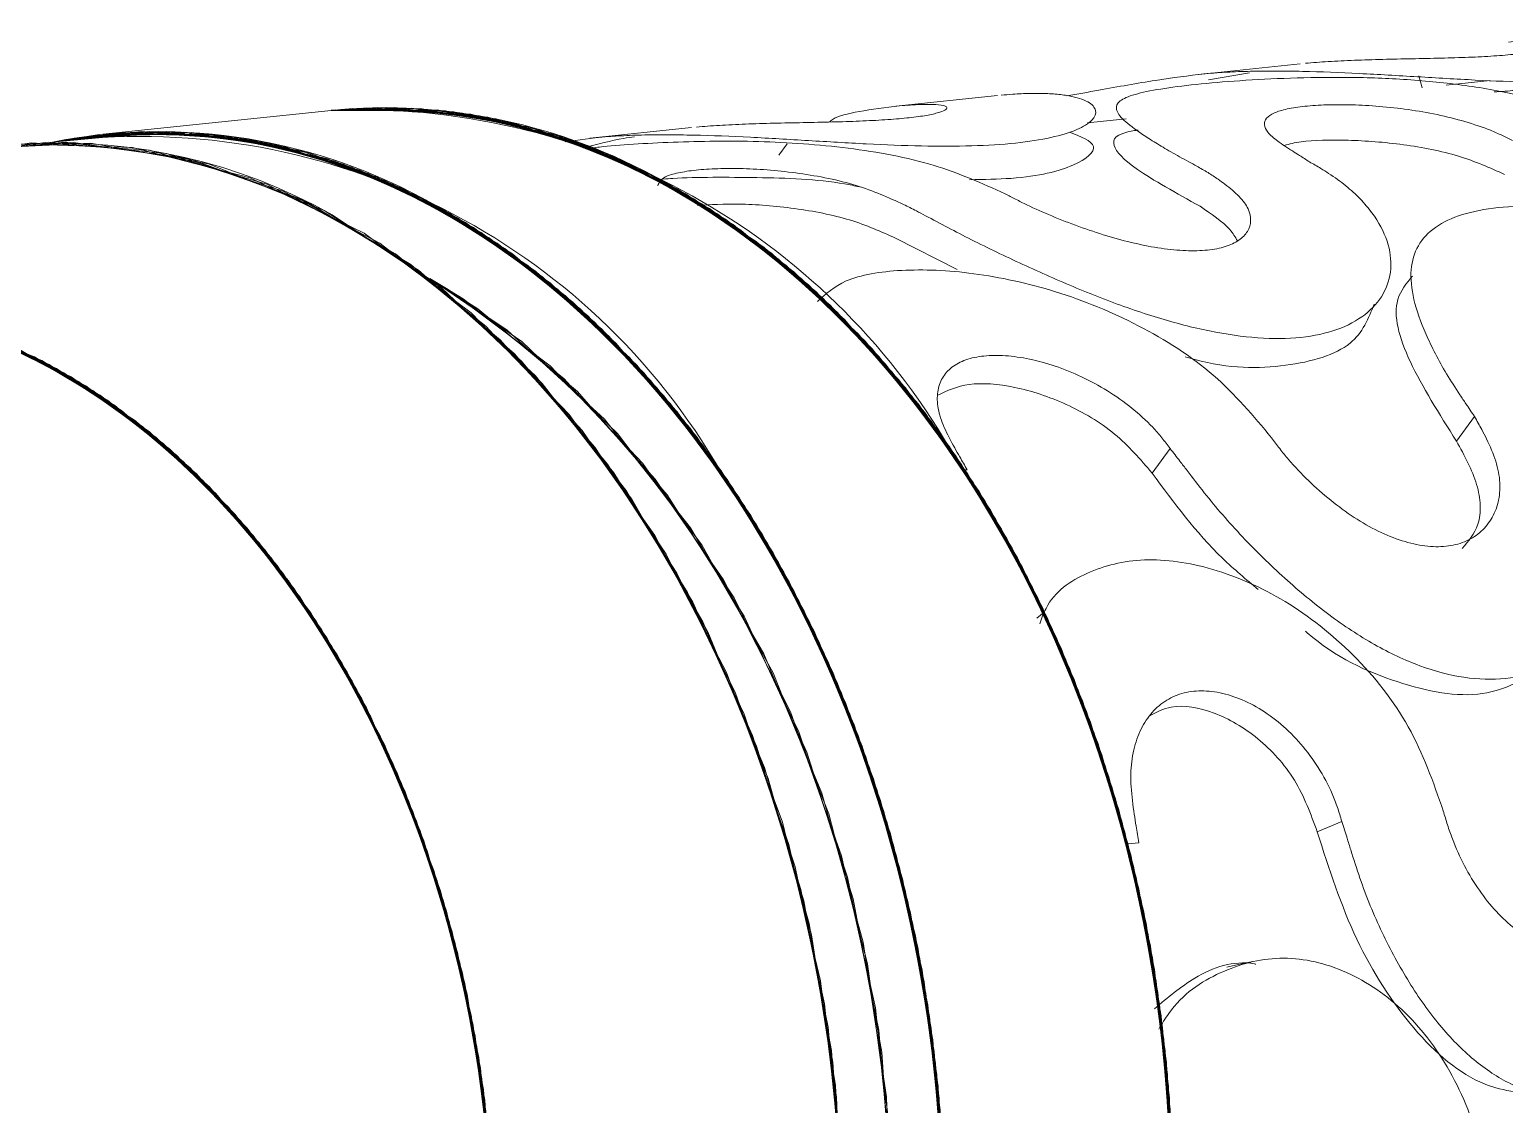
# Model space of a CAD drawing. Header units: millimetres. Extents: x -696 to 165, y -344 to 645.
# Drawn here: x -238.54 to -218.34, y 593.87 to 608.6 of the extents above; entities that cross this region are included whole.
import ezdxf

# ---------------------------------------------------------------- set-up
doc = ezdxf.new("R2010")
doc.units = ezdxf.units.MM

msp = doc.modelspace()

# ---------------------------------------------------------------- linework, layer by layer
at = {"color": 7, "linetype": 'Continuous', "lineweight": 15}
for p, q in [((-221.133, 608.128), (-222.523, 607.982)), ((-219.507, 607.963), (-219.463, 607.8)), ((-218.53, 607.898), (-219.136, 607.834)), ((-225.279, 607.693), (-226.67, 607.547)), ((-234.403, 607.49), (-237.531, 607.162)), ((-229.469, 607.253), (-230.862, 607.107)), ((-223.516, 607.375), (-224.044, 607.32))]:
    msp.add_line(p, q, dxfattribs=at)
at = {"color": 144, "linetype": 'Continuous', "lineweight": 0}
for p, q in [((-221.826, 608.006), (-222.391, 607.91)), ((-231.199, 607.06), (-230.79, 607.115)), ((-228.161, 607.033), (-228.275, 606.876)), ((-226.674, 605.738), (-225.832, 605.309)), ((-218.993, 602.957), (-218.745, 603.294)), ((-223.162, 602.52), (-222.915, 602.857)), ((-225.721, 602.563), (-225.694, 602.565)), ((-224.64, 600.614), (-224.74, 600.533)), ((-220.899, 597.601), (-220.563, 597.745)), ((-223.492, 597.438), (-223.343, 597.454))]:
    msp.add_line(p, q, dxfattribs=at)
at = {"color": 7, "linetype": 'Continuous', "lineweight": 15, "flags": 128}
for points in [[(-234.403, 607.49), (-233.648, 607.529), (-232.028, 607.347), (-230.431, 606.808), (-228.9, 605.926), (-227.473, 604.723), (-226.188, 603.232), (-225.078, 601.491), (-224.172, 599.544), (-223.493, 597.443), (-223.059, 595.241), (-222.88, 592.995), (-222.962, 590.765), (-223.303, 588.607), (-223.894, 586.577), (-224.718, 584.729), (-225.756, 583.109), (-226.98, 581.76), (-228.359, 580.717), (-229.856, 580.007), (-231.433, 579.648), (-231.483, 579.643)], [(-234.403, 607.49), (-233.763, 607.528), (-232.143, 607.372), (-230.544, 606.858), (-229.006, 606), (-227.571, 604.819), (-226.275, 603.348), (-225.151, 601.623), (-224.23, 599.689), (-223.534, 597.597)], [(-234.403, 607.49), (-233.532, 607.528), (-231.912, 607.32), (-230.319, 606.756), (-228.794, 605.85), (-227.376, 604.626), (-226.103, 603.116), (-225.007, 601.358), (-224.116, 599.398), (-223.454, 597.288), (-223.037, 595.081), (-222.877, 592.835), (-222.978, 590.608), (-223.337, 588.457), (-223.945, 586.439), (-224.786, 584.605), (-225.838, 583.003), (-227.074, 581.675), (-228.462, 580.655), (-229.966, 579.97), (-231.547, 579.636), (-231.547, 579.636)], [(-234.403, 607.49), (-233.994, 607.521), (-232.374, 607.416), (-230.769, 606.953), (-229.221, 606.143), (-227.768, 605.007), (-226.45, 603.574), (-225.3, 601.883), (-224.348, 599.976), (-223.618, 597.903), (-223.13, 595.718), (-222.897, 593.477), (-222.923, 591.239), (-223.209, 589.06), (-223.747, 586.999), (-224.523, 585.107), (-225.517, 583.435), (-226.704, 582.025), (-228.052, 580.914), (-229.527, 580.13), (-231.09, 579.695), (-231.483, 579.643)], [(-234.403, 607.49), (-234.224, 607.506), (-232.606, 607.453), (-230.996, 607.041), (-229.437, 606.279), (-227.968, 605.188), (-226.629, 603.796), (-225.453, 602.139), (-224.471, 600.26), (-223.708, 598.208), (-223.185, 596.035), (-222.914, 593.799), (-222.903, 591.556), (-223.152, 589.366), (-223.655, 587.284), (-224.398, 585.365), (-225.363, 583.659), (-226.524, 582.209), (-227.851, 581.053), (-229.31, 580.221), (-230.863, 579.735), (-231.483, 579.643)], [(-238.222, 607.055), (-237.121, 607.193), (-235.501, 607.088), (-233.896, 606.625), (-232.348, 605.815), (-230.895, 604.679), (-229.577, 603.246), (-228.427, 601.555), (-227.475, 599.648), (-226.746, 597.575), (-226.258, 595.39), (-226.024, 593.149), (-226.05, 590.911), (-226.336, 588.732), (-226.874, 586.671), (-227.65, 584.779), (-228.644, 583.107), (-229.831, 581.697), (-231.179, 580.586), (-232.654, 579.802), (-234.217, 579.367), (-235.308, 579.276)], [(-238.222, 607.055), (-237.695, 607.143), (-236.08, 607.167), (-234.465, 606.831), (-232.892, 606.143), (-231.401, 605.12), (-230.03, 603.79), (-228.817, 602.186), (-227.791, 600.351), (-226.979, 598.331), (-226.403, 596.18), (-226.077, 593.952), (-226.011, 591.706), (-226.204, 589.5), (-226.654, 587.39), (-227.347, 585.432), (-228.266, 583.676), (-229.387, 582.168), (-230.681, 580.946), (-232.115, 580.043), (-233.651, 579.482), (-235.25, 579.276), (-235.308, 579.276)], [(-238.222, 607.055), (-237.581, 607.157), (-235.964, 607.155), (-234.351, 606.793), (-232.782, 606.08), (-231.298, 605.035), (-229.938, 603.684), (-228.737, 602.062), (-227.725, 600.212), (-226.93, 598.181), (-226.371, 596.023), (-226.064, 593.792), (-226.016, 591.547), (-226.228, 589.345), (-226.695, 587.245), (-227.405, 585.299)], [(-233.054, 605.185), (-232.598, 604.906), (-231.217, 603.816), (-229.968, 602.438), (-228.885, 600.809), (-227.999, 598.973), (-227.333, 596.981), (-226.905, 594.887), (-226.727, 592.747), (-226.804, 590.622), (-227.134, 588.567), (-227.707, 586.64), (-228.509, 584.893), (-229.517, 583.374), (-230.641, 582.178)], [(-233.054, 605.185), (-231.992, 604.476), (-230.663, 603.259), (-229.482, 601.768), (-228.48, 600.044), (-227.685, 598.135), (-227.119, 596.092), (-226.798, 593.972), (-226.729, 591.831), (-226.915, 589.729), (-227.35, 587.722), (-228.024, 585.866)], [(-232.748, 596.235), (-233.392, 598.15), (-234.253, 599.909), (-235.306, 601.462), (-236.522, 602.763), (-237.864, 603.776), (-239.294, 604.47)], [(-234.91, 600.934), (-236.071, 602.33), (-237.372, 603.449), (-238.776, 604.26)], [(-226.018, 602.998), (-224.936, 601.224), (-224.061, 599.252), (-223.416, 597.133), (-223.017, 594.921), (-222.876, 592.674), (-222.995, 590.451), (-223.373, 588.308), (-223.998, 586.301), (-224.854, 584.482), (-225.92, 582.899), (-227.168, 581.592), (-228.566, 580.595), (-230.077, 579.934), (-231.483, 579.643)], [(-239.405, 580.647), (-237.97, 581.036), (-236.62, 581.761), (-235.394, 582.801), (-234.327, 584.127), (-233.45, 585.7), (-232.789, 587.476), (-232.362, 589.403), (-232.182, 591.425), (-232.253, 593.485), (-232.574, 595.523), (-233.136, 597.481), (-233.922, 599.302), (-234.91, 600.934)], [(-223.534, 597.597), (-223.081, 595.4), (-222.884, 593.156), (-222.948, 590.922), (-223.27, 588.757), (-223.843, 586.717), (-224.652, 584.854), (-225.676, 583.216), (-226.887, 581.847), (-228.256, 580.781), (-229.746, 580.046), (-231.318, 579.662), (-231.483, 579.643)], [(-238.886, 580.746), (-237.476, 581.257), (-236.166, 582.097), (-234.993, 583.244), (-233.991, 584.663), (-233.188, 586.314), (-232.609, 588.15), (-232.269, 590.117), (-232.178, 592.16), (-232.34, 594.219), (-232.748, 596.235)], [(-221.783, 595.828), (-221.961, 595.789), (-222.14, 595.749)]]:
    msp.add_lwpolyline(points, dxfattribs=at)
at = {"color": 144, "linetype": 'Continuous', "lineweight": 0, "flags": 128}
for points in [[(-234.403, 607.49), (-233.879, 607.526), (-232.259, 607.395), (-230.656, 606.906), (-229.113, 606.072), (-227.669, 604.914), (-226.362, 603.462), (-225.225, 601.753), (-224.288, 599.833), (-223.575, 597.75), (-223.105, 595.559), (-222.89, 593.317), (-222.935, 591.08), (-223.239, 588.909), (-223.794, 586.857), (-224.587, 584.98), (-225.596, 583.325), (-226.795, 581.935), (-228.153, 580.847), (-229.636, 580.087), (-231.204, 579.677), (-231.483, 579.643)], [(-234.403, 607.49), (-233.301, 607.52), (-231.682, 607.261), (-230.096, 606.647), (-228.584, 605.694), (-227.185, 604.427), (-225.935, 602.879), (-224.866, 601.089), (-224.007, 599.105), (-223.379, 596.977), (-222.999, 594.761), (-222.876, 592.514), (-223.014, 590.294), (-223.409, 588.159), (-224.051, 586.164), (-224.924, 584.361), (-226.004, 582.796), (-227.264, 581.51), (-228.671, 580.536), (-230.188, 579.9), (-231.483, 579.643)], [(-234.403, 607.49), (-234.109, 607.515), (-232.49, 607.436), (-230.883, 606.998), (-229.328, 606.211), (-227.868, 605.098), (-226.539, 603.686), (-225.376, 602.011), (-224.409, 600.118), (-223.663, 598.056), (-223.157, 595.877), (-222.905, 593.638), (-222.912, 591.397)], [(-234.403, 607.49), (-233.185, 607.514), (-231.567, 607.229), (-229.985, 606.59), (-228.48, 605.614), (-227.09, 604.325), (-225.852, 602.758), (-224.798, 600.953), (-223.954, 598.957), (-223.343, 596.821), (-222.981, 594.601), (-222.877, 592.354), (-223.034, 590.138), (-223.447, 588.011), (-224.106, 586.029), (-224.994, 584.241), (-226.088, 582.695), (-227.36, 581.43)], [(-234.403, 607.49), (-232.953, 607.495), (-231.338, 607.159), (-229.765, 606.471), (-228.274, 605.448), (-226.903, 604.118), (-225.69, 602.514), (-224.664, 600.679), (-223.852, 598.659), (-223.276, 596.508), (-222.95, 594.28), (-222.884, 592.034), (-223.077, 589.828), (-223.526, 587.718), (-224.22, 585.76), (-225.139, 584.004), (-226.26, 582.496), (-227.554, 581.274), (-228.988, 580.371), (-230.524, 579.81), (-231.483, 579.643)], [(-234.403, 607.49), (-232.837, 607.483), (-231.224, 607.121), (-229.655, 606.408), (-228.171, 605.363), (-226.811, 604.012), (-225.61, 602.39), (-224.598, 600.54), (-223.803, 598.509), (-223.244, 596.351), (-222.937, 594.12), (-222.889, 591.875), (-223.101, 589.673), (-223.568, 587.573), (-224.278, 585.627)], [(-234.339, 607.496), (-232.722, 607.469), (-231.11, 607.082), (-229.546, 606.344), (-228.069, 605.276), (-226.72, 603.904), (-225.531, 602.265), (-224.534, 600.4), (-223.755, 598.359), (-223.214, 596.193), (-222.925, 593.959), (-222.895, 591.715), (-223.126, 589.519), (-223.611, 587.428), (-224.337, 585.496), (-225.287, 583.772), (-226.435, 582.303), (-227.751, 581.125), (-229.202, 580.269), (-230.75, 579.758), (-231.483, 579.643)], [(-228.05, 597.123), (-228.746, 599.215), (-229.668, 601.149), (-230.792, 602.874), (-232.088, 604.346), (-233.523, 605.526), (-235.061, 606.384), (-236.66, 606.898), (-238.28, 607.055), (-239.879, 606.849), (-241.415, 606.288), (-242.527, 605.624)], [(-236.064, 579.162), (-234.483, 579.496), (-232.979, 580.182), (-231.591, 581.202), (-230.355, 582.53), (-229.303, 584.131), (-228.462, 585.965), (-227.854, 587.983), (-227.495, 590.134), (-227.394, 592.361), (-227.554, 594.607), (-227.971, 596.814), (-228.633, 598.925), (-229.524, 600.884), (-230.62, 602.642), (-231.893, 604.152), (-233.311, 605.376), (-234.836, 606.282), (-236.429, 606.846), (-238.049, 607.054), (-239.654, 606.901), (-241.201, 606.389), (-242.527, 605.624)], [(-230.535, 602.524), (-231.797, 604.054), (-233.206, 605.299), (-234.724, 606.229), (-236.314, 606.818), (-237.933, 607.051), (-239.54, 606.924), (-241.093, 606.438), (-242.527, 605.624)], [(-231.877, 580.956), (-230.605, 582.221), (-229.511, 583.767), (-228.623, 585.555), (-227.964, 587.538), (-227.551, 589.665), (-227.394, 591.88), (-227.498, 594.127), (-227.86, 596.347), (-228.471, 598.483), (-229.314, 600.48), (-230.369, 602.285), (-231.607, 603.852), (-232.997, 605.14), (-234.502, 606.116), (-236.084, 606.755), (-237.702, 607.04), (-239.313, 606.964), (-240.876, 606.529), (-242.351, 605.745), (-242.527, 605.624)], [(-238.836, 579.43), (-237.218, 579.145), (-235.607, 579.221), (-234.044, 579.657), (-232.569, 580.44), (-231.221, 581.551), (-230.034, 582.961), (-229.04, 584.633), (-228.264, 586.525), (-227.726, 588.587), (-227.44, 590.765), (-227.413, 593.003), (-227.647, 595.244), (-228.135, 597.429), (-228.865, 599.502), (-229.817, 601.409), (-230.967, 603.101), (-232.285, 604.533), (-233.738, 605.669), (-235.286, 606.479), (-236.891, 606.943), (-238.511, 607.047), (-240.103, 606.791)], [(-238.606, 579.367), (-236.987, 579.134), (-235.38, 579.262), (-233.827, 579.748), (-232.368, 580.579), (-231.04, 581.735), (-229.88, 583.185), (-228.915, 584.891), (-228.172, 586.81), (-227.669, 588.892), (-227.42, 591.082), (-227.431, 593.325), (-227.702, 595.561), (-228.225, 597.734), (-228.988, 599.786), (-229.97, 601.665), (-231.146, 603.322), (-232.485, 604.714), (-233.954, 605.805), (-235.513, 606.567), (-237.123, 606.98), (-238.741, 607.033)], [(-238.222, 607.055), (-236.775, 607.201), (-235.155, 607.019), (-233.558, 606.48), (-232.027, 605.598), (-230.6, 604.395), (-229.316, 602.904), (-228.206, 601.163), (-227.299, 599.216), (-226.62, 597.115), (-226.186, 594.913), (-226.007, 592.667), (-226.09, 590.437), (-226.43, 588.279), (-227.021, 586.249), (-227.845, 584.401), (-228.883, 582.781), (-230.107, 581.432), (-231.486, 580.389), (-232.983, 579.679), (-234.56, 579.32), (-235.308, 579.276)], [(-238.222, 607.055), (-236.89, 607.2), (-235.27, 607.044), (-233.671, 606.53), (-232.133, 605.672), (-230.698, 604.491), (-229.402, 603.02), (-228.278, 601.295), (-227.357, 599.361), (-226.661, 597.269)], [(-238.222, 607.055), (-236.659, 607.2), (-235.039, 606.992), (-233.446, 606.428), (-231.921, 605.522), (-230.504, 604.298), (-229.23, 602.788), (-228.134, 601.03), (-227.243, 599.071), (-226.581, 596.96), (-226.164, 594.753), (-226.005, 592.507), (-226.105, 590.28), (-226.464, 588.129), (-227.072, 586.111), (-227.913, 584.277), (-228.965, 582.675), (-230.201, 581.347), (-231.589, 580.327), (-233.093, 579.642), (-234.674, 579.308), (-234.674, 579.308)], [(-238.222, 607.055), (-237.006, 607.198), (-235.386, 607.067), (-233.783, 606.578), (-232.24, 605.744), (-230.796, 604.586), (-229.489, 603.134), (-228.352, 601.425), (-227.415, 599.505), (-226.702, 597.422), (-226.232, 595.231), (-226.017, 592.989), (-226.062, 590.752), (-226.366, 588.581), (-226.922, 586.529), (-227.714, 584.652), (-228.723, 582.997), (-229.922, 581.607), (-231.281, 580.519), (-232.763, 579.76), (-234.331, 579.349), (-235.308, 579.276)], [(-238.222, 607.055), (-238.037, 607.091), (-236.428, 607.192), (-234.809, 606.933), (-233.223, 606.319), (-231.711, 605.366), (-230.312, 604.099), (-229.062, 602.551), (-227.993, 600.761), (-227.134, 598.777), (-226.506, 596.649), (-226.126, 594.433), (-226.003, 592.186), (-226.141, 589.966), (-226.536, 587.831), (-227.178, 585.836), (-228.051, 584.033), (-229.131, 582.468), (-230.391, 581.182), (-231.798, 580.208), (-233.315, 579.572), (-234.904, 579.29), (-235.308, 579.276)], [(-238.222, 607.055), (-237.236, 607.187), (-235.617, 607.108), (-234.01, 606.67), (-232.456, 605.884), (-230.995, 604.77), (-229.666, 603.358), (-228.503, 601.683), (-227.536, 599.79), (-226.79, 597.728), (-226.284, 595.549), (-226.032, 593.31), (-226.039, 591.069)], [(-238.222, 607.055), (-237.923, 607.11), (-236.312, 607.186), (-234.694, 606.901), (-233.112, 606.262), (-231.607, 605.286), (-230.217, 603.997), (-228.979, 602.43), (-227.925, 600.625), (-227.081, 598.629), (-226.47, 596.493), (-226.108, 594.273), (-226.004, 592.026), (-226.161, 589.81), (-226.574, 587.684), (-227.233, 585.701), (-228.121, 583.913), (-229.215, 582.367), (-230.487, 581.102)], [(-238.222, 607.055), (-237.351, 607.179), (-235.733, 607.125), (-234.123, 606.713), (-232.564, 605.951), (-231.096, 604.86), (-229.756, 603.468), (-228.58, 601.811), (-227.598, 599.932), (-226.835, 597.88), (-226.312, 595.707), (-226.041, 593.471), (-226.03, 591.228), (-226.279, 589.038), (-226.782, 586.956), (-227.525, 585.037), (-228.49, 583.331), (-229.651, 581.881), (-230.978, 580.725), (-232.437, 579.893), (-233.99, 579.407), (-235.308, 579.276)], [(-238.222, 607.055), (-237.466, 607.168), (-235.849, 607.141), (-234.237, 606.754), (-232.673, 606.016), (-231.197, 604.948), (-229.847, 603.576), (-228.658, 601.937), (-227.661, 600.072), (-226.882, 598.031), (-226.341, 595.865), (-226.052, 593.631), (-226.022, 591.387), (-226.253, 589.191), (-226.738, 587.1), (-227.465, 585.168), (-228.414, 583.444), (-229.562, 581.975), (-230.878, 580.797), (-232.329, 579.941), (-233.877, 579.43), (-235.308, 579.276)], [(-229.875, 606.531), (-228.376, 605.532), (-226.996, 604.222), (-225.77, 602.637), (-224.73, 600.817), (-223.902, 598.809), (-223.309, 596.665), (-222.965, 594.441), (-222.88, 592.194), (-223.055, 589.983), (-223.486, 587.864), (-224.162, 585.894), (-225.066, 584.122), (-226.174, 582.594), (-227.456, 581.351), (-228.882, 580.424), (-230.412, 579.838), (-231.483, 579.643)], [(-239.817, 579.783), (-239.747, 579.753), (-238.145, 579.264), (-236.525, 579.133), (-234.929, 579.364), (-233.398, 579.951), (-231.973, 580.877), (-230.69, 582.121), (-229.583, 583.648), (-228.679, 585.42), (-228.003, 587.391), (-227.572, 589.509), (-227.397, 591.72), (-227.482, 593.967), (-227.826, 596.191), (-228.419, 598.335), (-229.247, 600.343), (-230.287, 602.163), (-231.513, 603.748), (-232.893, 605.058), (-234.392, 606.057)], [(-233.002, 606.203), (-231.504, 605.204), (-230.123, 603.894), (-228.897, 602.309), (-227.857, 600.489), (-227.03, 598.481), (-226.436, 596.337), (-226.092, 594.113), (-226.007, 591.866), (-226.182, 589.655), (-226.613, 587.536), (-227.289, 585.566), (-228.193, 583.794), (-229.301, 582.266), (-230.584, 581.023), (-232.009, 580.096), (-233.539, 579.51), (-235.135, 579.279), (-235.308, 579.276)], [(-233.054, 605.185), (-231.794, 604.321), (-230.484, 603.062), (-229.327, 601.535), (-228.353, 599.782), (-227.59, 597.85), (-227.058, 595.793), (-226.772, 593.666), (-226.74, 591.527), (-226.962, 589.435), (-227.432, 587.447), (-228.139, 585.617), (-229.061, 583.994), (-230.175, 582.624), (-230.641, 582.178)], [(-233.054, 605.185), (-232.804, 605.036), (-231.407, 603.99), (-230.137, 602.651), (-229.029, 601.055), (-228.113, 599.246), (-227.414, 597.273), (-226.951, 595.19), (-226.737, 593.053), (-226.777, 590.922), (-227.071, 588.854), (-227.611, 586.906), (-228.381, 585.13), (-229.361, 583.575), (-230.524, 582.284), (-230.641, 582.178)], [(-233.054, 605.185), (-232.394, 604.769), (-231.029, 603.636), (-229.802, 602.22), (-228.746, 600.558), (-227.89, 598.697), (-227.257, 596.687), (-226.864, 594.582), (-226.722, 592.441), (-226.836, 590.322), (-227.201, 588.283), (-227.808, 586.378), (-228.641, 584.661), (-229.676, 583.178), (-230.641, 582.178)], [(-239.72, 580.609), (-238.272, 580.924), (-236.9, 581.578), (-235.644, 582.553), (-234.541, 583.821), (-233.621, 585.345), (-232.912, 587.081), (-232.433, 588.98), (-232.199, 590.987), (-232.217, 593.043), (-232.485, 595.091), (-232.996, 597.071), (-233.736, 598.926), (-234.683, 600.602), (-235.809, 602.052), (-237.083, 603.234), (-238.468, 604.114), (-239.924, 604.666)], [(-232.208, 590.841), (-232.207, 592.896), (-232.458, 594.947), (-232.952, 596.933), (-233.676, 598.799), (-234.609, 600.49), (-235.724, 601.957), (-236.988, 603.159), (-238.366, 604.062), (-239.819, 604.638)], [(-238.265, 604.008), (-239.713, 604.608)], [(-238.577, 580.827), (-237.185, 581.41), (-235.902, 582.318), (-234.763, 583.526), (-233.801, 584.999), (-233.045, 586.693), (-232.515, 588.562), (-232.228, 590.55), (-232.192, 592.601), (-232.407, 594.656), (-232.867, 596.655), (-233.559, 598.542), (-234.464, 600.261), (-235.554, 601.763), (-236.8, 603.005), (-238.164, 603.952), (-239.608, 604.576)], [(-238.68, 580.798), (-237.282, 581.357), (-235.989, 582.243), (-234.838, 583.43), (-233.863, 584.885), (-233.091, 586.566), (-232.545, 588.424), (-232.241, 590.406), (-232.186, 592.454), (-232.383, 594.511), (-232.826, 596.516), (-233.502, 598.412), (-234.393, 600.145), (-235.471, 601.664), (-236.706, 602.926), (-238.064, 603.895), (-239.503, 604.543)], [(-236.077, 582.169), (-234.915, 583.336), (-233.926, 584.774), (-233.139, 586.44), (-232.577, 588.286), (-232.254, 590.261), (-232.182, 592.307), (-232.361, 594.365), (-232.787, 596.375), (-233.447, 598.281), (-234.322, 600.027), (-235.388, 601.563), (-236.614, 602.845), (-237.963, 603.836), (-239.399, 604.507)], [(-238.989, 580.723), (-237.574, 581.209), (-236.255, 582.027), (-235.071, 583.152), (-234.056, 584.553), (-233.239, 586.189), (-232.643, 588.014), (-232.285, 589.973), (-232.176, 592.013), (-232.32, 594.072), (-232.711, 596.093), (-233.339, 598.017), (-234.185, 599.79), (-235.225, 601.358), (-236.43, 602.679), (-237.764, 603.714), (-239.19, 604.432)], [(-239.093, 580.701), (-237.672, 581.163), (-236.345, 581.958), (-235.151, 583.062), (-234.122, 584.445), (-233.29, 586.066), (-232.677, 587.878), (-232.302, 589.83), (-232.176, 591.865), (-232.301, 593.926), (-232.675, 595.951), (-233.286, 597.884), (-234.118, 599.669), (-235.145, 601.254), (-236.339, 602.594), (-237.666, 603.65), (-239.086, 604.392)], [(-239.51, 580.633), (-238.07, 580.997), (-236.713, 581.698), (-235.476, 582.717), (-234.397, 584.024), (-233.506, 585.581), (-232.829, 587.344), (-232.385, 589.261), (-232.186, 591.279), (-232.24, 593.338), (-232.543, 595.38), (-233.088, 597.345), (-233.859, 599.177), (-234.833, 600.824), (-235.983, 602.239), (-237.275, 603.379), (-238.673, 604.213)], [(-239.197, 580.681), (-237.771, 581.119), (-236.436, 581.89), (-235.231, 582.974), (-234.189, 584.338), (-233.342, 585.943), (-232.713, 587.743), (-232.321, 589.687), (-232.177, 591.719), (-232.284, 593.779), (-232.64, 595.809), (-233.235, 597.751), (-234.052, 599.548), (-235.066, 601.149), (-236.249, 602.507), (-237.567, 603.585), (-238.982, 604.349)], [(-233.396, 585.821), (-232.751, 587.609), (-232.341, 589.545), (-232.179, 591.572), (-232.268, 593.632), (-232.607, 595.666), (-233.185, 597.616), (-233.986, 599.425), (-234.988, 601.042), (-236.16, 602.419), (-237.469, 603.518), (-238.879, 604.306)], [(-239.931, 580.592), (-238.475, 580.857), (-237.09, 581.464), (-235.815, 582.395), (-234.688, 583.623), (-233.74, 585.113), (-232.999, 586.822), (-232.487, 588.701), (-232.217, 590.696), (-232.199, 592.749), (-232.432, 594.802), (-232.909, 596.795), (-233.617, 598.671), (-234.536, 600.376), (-235.639, 601.861), (-236.894, 603.083), (-238.265, 604.008)], [(-229.146, 602.67), (-228.063, 600.896), (-227.188, 598.924), (-226.543, 596.805), (-226.144, 594.593), (-226.003, 592.346), (-226.123, 590.123), (-226.5, 587.98), (-227.125, 585.973), (-227.981, 584.154), (-229.047, 582.571), (-230.295, 581.264), (-231.693, 580.267), (-233.204, 579.606), (-234.789, 579.298), (-235.308, 579.276)], [(-239.817, 579.783), (-239.407, 579.618), (-237.797, 579.206), (-236.179, 579.152), (-234.594, 579.46), (-233.083, 580.121), (-231.685, 581.118), (-230.437, 582.425), (-229.371, 584.009), (-228.514, 585.827), (-227.889, 587.834), (-227.512, 589.977), (-227.393, 592.201), (-227.534, 594.447), (-227.933, 596.659), (-228.578, 598.778), (-229.453, 600.75), (-230.535, 602.524)], [(-239.817, 579.783), (-239.065, 579.5), (-237.45, 579.164), (-235.835, 579.188), (-234.262, 579.573), (-232.773, 580.307), (-231.404, 581.373), (-230.192, 582.743), (-229.169, 584.38), (-228.36, 586.243), (-227.787, 588.284), (-227.465, 590.449), (-227.401, 592.682), (-227.598, 594.926), (-228.05, 597.123)], [(-226.661, 597.269), (-226.208, 595.072), (-226.011, 592.828), (-226.075, 590.594), (-226.398, 588.429), (-226.971, 586.389), (-227.779, 584.526), (-228.803, 582.888), (-230.014, 581.519), (-231.383, 580.453), (-232.873, 579.718), (-234.445, 579.334), (-235.308, 579.276)]]:
    msp.add_lwpolyline(points, dxfattribs=at)
at = {"color": 144, "linetype": 'Continuous', "lineweight": 0}
for centre, radius, start, end in [((-233.673, 599.768), 7.756, 60.6829, 95.4067), ((-238.12, 599.477), 7.564, 60.4629, 125.6352), ((-236.761, 599.591), 7.606, 60.3836, 101.0746), ((-237.026, 597.944), 9.189, 30.9487, 97.4761)]:
    msp.add_arc(centre, radius, start, end, dxfattribs=at)
at = {"color": 7, "linetype": 'Continuous', "lineweight": 15}
msp.add_arc((-234.009, 598.154), 9.345, 31.2251, 92.4166, dxfattribs=at)
at = {"color": 144, "linetype": 'Continuous', "lineweight": 0}
for points, knots in [([(-222.451, 607.989), (-222.39, 607.995), (-222.287, 608.004), (-222.077, 608.017), (-221.818, 608.027), (-221.472, 608.03), (-220.981, 608.024), (-220.332, 607.998), (-219.529, 607.95), (-218.733, 607.903), (-217.973, 607.872), (-217.279, 607.872), (-216.675, 607.909), (-216.186, 607.987), (-215.83, 608.097), (-215.622, 608.23), (-215.571, 608.366), (-215.678, 608.486), (-215.898, 608.558), (-216.142, 608.59), (-216.359, 608.6), (-216.562, 608.596), (-216.744, 608.585), (-216.837, 608.577), (-216.891, 608.572)], [0, 0, 0, 0, 0.01866, 0.031955, 0.063741, 0.095406, 0.127145, 0.190448, 0.253123, 0.315389, 0.377216, 0.438697, 0.5, 0.561304, 0.62279, 0.684608, 0.746879, 0.809341, 0.872758, 0.904994, 0.936399, 0.968174, 0.981425, 1, 1, 1, 1]), ([(-218.281, 608.426), (-218.233, 608.431), (-218.15, 608.438), (-217.99, 608.446), (-217.815, 608.448), (-217.67, 608.433), (-217.619, 608.404), (-217.647, 608.368), (-217.752, 608.328), (-217.928, 608.291), (-218.172, 608.259), (-218.475, 608.234), (-218.823, 608.216), (-219.204, 608.205), (-219.603, 608.197), (-220.006, 608.189), (-220.396, 608.177), (-220.696, 608.163), (-220.912, 608.148), (-221.011, 608.139), (-221.061, 608.135)], [0, 0, 0, 0, 0.037586, 0.064255, 0.12723, 0.189295, 0.251986, 0.314945, 0.377155, 0.438811, 0.499758, 0.561114, 0.622703, 0.684321, 0.746812, 0.809827, 0.873255, 0.936776, 0.968416, 1, 1, 1, 1]), ([(-216.836, 607.221), (-216.894, 607.25), (-216.994, 607.299), (-217.197, 607.391), (-217.449, 607.495), (-217.788, 607.607), (-218.271, 607.733), (-218.915, 607.847), (-219.716, 607.923), (-220.514, 607.948), (-221.276, 607.936), (-221.973, 607.899), (-222.577, 607.847), (-223.066, 607.784), (-223.42, 607.711), (-223.625, 607.622), (-223.675, 607.508), (-223.569, 607.359), (-223.354, 607.199), (-223.118, 607.047), (-222.908, 606.922), (-222.712, 606.813), (-222.536, 606.717), (-222.447, 606.667), (-222.395, 606.638)], [0, 0, 0, 0, 0.0186597, 0.0319549, 0.0637412, 0.0954062, 0.1271454, 0.1904484, 0.2531234, 0.3153892, 0.3772158, 0.4386966, 0.5000004, 0.5613035, 0.6227903, 0.6846084, 0.746879, 0.8093411, 0.8727575, 0.9049937, 0.9363988, 0.9681745, 0.9814248, 1, 1, 1, 1]), ([(-217.674, 607.878), (-217.696, 607.862), (-217.752, 607.823), (-218.058, 607.768), (-218.379, 607.749), (-218.479, 607.744)], [0, 0, 0, 0, 0.306977, 0.78579, 1, 1, 1, 1]), ([(-230.79, 607.115), (-230.729, 607.12), (-230.625, 607.129), (-230.416, 607.143), (-230.157, 607.153), (-229.811, 607.156), (-229.32, 607.15), (-228.671, 607.124), (-227.868, 607.076), (-227.072, 607.028), (-226.312, 606.998), (-225.618, 606.997), (-225.014, 607.035), (-224.525, 607.112), (-224.169, 607.223), (-223.961, 607.355), (-223.91, 607.491), (-224.017, 607.612), (-224.237, 607.683), (-224.481, 607.715), (-224.698, 607.725), (-224.901, 607.721), (-225.083, 607.711), (-225.176, 607.702), (-225.23, 607.698)], [0, 0, 0, 0, 0.01866, 0.031955, 0.063741, 0.095406, 0.127145, 0.190448, 0.253123, 0.315389, 0.377216, 0.438697, 0.5, 0.561304, 0.62279, 0.684608, 0.746879, 0.809341, 0.872758, 0.904994, 0.936399, 0.968174, 0.981425, 1, 1, 1, 1]), ([(-226.62, 607.552), (-226.572, 607.556), (-226.489, 607.563), (-226.329, 607.571), (-226.154, 607.573), (-226.009, 607.558), (-225.958, 607.53), (-225.986, 607.493), (-226.091, 607.454), (-226.267, 607.416), (-226.511, 607.384), (-226.814, 607.359), (-227.161, 607.342), (-227.543, 607.33), (-227.942, 607.322), (-228.345, 607.314), (-228.735, 607.303), (-229.035, 607.288), (-229.251, 607.274), (-229.35, 607.265), (-229.4, 607.26)], [0, 0, 0, 0, 0.037586, 0.064255, 0.12723, 0.189295, 0.251986, 0.314945, 0.377155, 0.438811, 0.499758, 0.561114, 0.622703, 0.684321, 0.746812, 0.809827, 0.873255, 0.936776, 0.968416, 1, 1, 1, 1]), ([(-227.578, 607.332), (-227.564, 607.345), (-227.454, 607.446), (-227.008, 607.503), (-226.62, 607.552)], [0, 0, 0, 0, 0.13264, 1, 1, 1, 1]), ([(-221.005, 606.784), (-221.052, 606.814), (-221.131, 606.865), (-221.284, 606.961), (-221.452, 607.07), (-221.591, 607.192), (-221.637, 607.297), (-221.606, 607.385), (-221.499, 607.457), (-221.322, 607.511), (-221.077, 607.549), (-220.775, 607.568), (-220.428, 607.569), (-220.049, 607.548), (-219.653, 607.504), (-219.254, 607.435), (-218.872, 607.34), (-218.578, 607.24), (-218.369, 607.149), (-218.273, 607.1), (-218.226, 607.076)], [0, 0, 0, 0, 0.0375864, 0.0642546, 0.1272298, 0.189295, 0.2519863, 0.3149454, 0.3771553, 0.4388113, 0.4997585, 0.5611137, 0.6227028, 0.6843215, 0.746812, 0.8098273, 0.8732547, 0.9367756, 0.9684164, 1, 1, 1, 1]), ([(-223.354, 607.22), (-223.37, 607.217), (-223.672, 607.17), (-223.741, 607.027), (-223.478, 606.717), (-222.829, 606.356), (-222.505, 606.175)], [0, 0, 0, 0, 0.018526, 0.345504, 0.672289, 1, 1, 1, 1]), ([(-230.249, 607.129), (-230.298, 607.122), (-230.504, 607.092), (-230.758, 607.027), (-230.952, 606.977)], [0, 0, 0, 0, 0.238045, 1, 1, 1, 1]), ([(-225.175, 606.347), (-225.488, 606.488), (-226.112, 606.771), (-227.31, 606.992), (-228.556, 607.08), (-229.731, 607.061), (-230.556, 607.012), (-230.862, 606.97), (-230.926, 606.962)], [0, 0, 0, 0, 0.193415, 0.385948, 0.576092, 0.76427, 0.950957, 1, 1, 1, 1]), ([(-225.66, 606.539), (-225.463, 606.543), (-224.823, 606.553), (-224.171, 606.728), (-223.832, 607.012), (-224.139, 607.131), (-224.293, 607.189)], [0, 0, 0, 0, 0.128582, 0.419785, 0.710798, 1, 1, 1, 1]), ([(-221.353, 607.01), (-221.281, 607.029), (-221.081, 607.08), (-220.489, 607.092), (-219.725, 607.035), (-218.935, 606.882), (-218.535, 606.702), (-218.335, 606.613)], [0, 0, 0, 0, 0.120844, 0.341045, 0.561328, 0.780782, 1, 1, 1, 1]), ([(-229.932, 606.455), (-229.912, 606.5), (-229.88, 606.574), (-229.659, 606.636), (-229.417, 606.674), (-229.114, 606.694), (-228.651, 606.695), (-227.989, 606.641), (-227.184, 606.481), (-226.771, 606.294), (-226.565, 606.201)], [0, 0, 0, 0, 0.134578, 0.220508, 0.305451, 0.390962, 0.476799, 0.648893, 0.824273, 1, 1, 1, 1]), ([(-226.565, 606.201), (-226.506, 606.172), (-226.407, 606.121), (-226.207, 606.016), (-225.961, 605.885), (-225.636, 605.716), (-225.176, 605.491), (-224.572, 605.211), (-223.827, 604.898), (-223.085, 604.638), (-222.369, 604.452), (-221.704, 604.357), (-221.11, 604.362), (-220.611, 604.471), (-220.226, 604.677), (-219.973, 604.965), (-219.868, 605.314), (-219.918, 605.698), (-220.093, 606.025), (-220.306, 606.277), (-220.503, 606.458), (-220.692, 606.595), (-220.865, 606.703), (-220.953, 606.754), (-221.005, 606.784)], [0, 0, 0, 0, 0.01866, 0.031955, 0.063741, 0.095406, 0.127145, 0.190448, 0.253123, 0.315389, 0.377216, 0.438697, 0.5, 0.561304, 0.62279, 0.684608, 0.746879, 0.809341, 0.872758, 0.904994, 0.936399, 0.968174, 0.981425, 1, 1, 1, 1]), ([(-222.395, 606.638), (-222.349, 606.608), (-222.27, 606.555), (-222.12, 606.447), (-221.958, 606.311), (-221.831, 606.138), (-221.799, 605.974), (-221.844, 605.827), (-221.963, 605.706), (-222.148, 605.617), (-222.396, 605.568), (-222.695, 605.561), (-223.034, 605.594), (-223.401, 605.664), (-223.783, 605.768), (-224.168, 605.896), (-224.538, 606.041), (-224.825, 606.169), (-225.032, 606.272), (-225.127, 606.322), (-225.175, 606.347)], [0, 0, 0, 0, 0.037586, 0.064255, 0.12723, 0.189295, 0.251986, 0.314945, 0.377155, 0.438811, 0.499758, 0.561114, 0.622703, 0.684321, 0.746812, 0.809827, 0.873255, 0.936776, 0.968416, 1, 1, 1, 1]), ([(-227.17, 606.443), (-227.237, 606.456), (-227.681, 606.548), (-228.576, 606.573), (-229.439, 606.577), (-229.811, 606.551), (-229.853, 606.548)], [0, 0, 0, 0, 0.07767, 0.511393, 0.94504, 1, 1, 1, 1]), ([(-229.389, 606.187), (-229.206, 606.198), (-228.819, 606.221), (-228.059, 606.159), (-227.275, 606.008), (-226.874, 605.828), (-226.674, 605.738)], [0, 0, 0, 0, 0.2295939, 0.4871339, 0.7437051, 1, 1, 1, 1]), ([(-222.505, 606.175), (-222.349, 606.071), (-222.121, 605.918), (-222.023, 605.754), (-221.992, 605.703)], [0, 0, 0, 0, 0.684875, 1, 1, 1, 1]), ([(-213.186, 603.877), (-213.232, 603.935), (-213.31, 604.034), (-213.47, 604.227), (-213.673, 604.453), (-213.956, 604.718), (-214.371, 605.043), (-214.943, 605.396), (-215.678, 605.732), (-216.428, 605.974), (-217.159, 606.124), (-217.839, 606.188), (-218.438, 606.17), (-218.932, 606.074), (-219.303, 605.899), (-219.539, 605.647), (-219.636, 605.317), (-219.597, 604.909), (-219.455, 604.508), (-219.287, 604.156), (-219.132, 603.879), (-218.985, 603.648), (-218.852, 603.452), (-218.785, 603.353), (-218.745, 603.294)], [0, 0, 0, 0, 0.01866, 0.031955, 0.063741, 0.095406, 0.127145, 0.190448, 0.253123, 0.315389, 0.377216, 0.438697, 0.5, 0.561304, 0.62279, 0.684608, 0.746879, 0.809341, 0.872758, 0.904994, 0.936399, 0.968174, 0.981425, 1, 1, 1, 1]), ([(-221.525, 603.003), (-221.773, 603.3), (-222.268, 603.894), (-223.329, 604.57), (-224.478, 605.039), (-225.623, 605.286), (-226.624, 605.325), (-227.381, 605.199), (-227.631, 604.976), (-227.746, 604.872)], [0, 0, 0, 0, 0.149153, 0.297626, 0.444256, 0.589371, 0.733335, 0.877071, 1, 1, 1, 1]), ([(-219.594, 605.219), (-219.677, 605.12), (-219.906, 604.849), (-219.702, 604.079), (-219.229, 603.332), (-218.993, 602.957)], [0, 0, 0, 0, 0.222686, 0.610793, 1, 1, 1, 1]), ([(-222.707, 604.114), (-222.664, 604.101), (-222.143, 603.944), (-221.293, 603.952), (-220.365, 604.219), (-220.198, 604.639), (-220.12, 604.836)], [0, 0, 0, 0, 0.030603, 0.366992, 0.703305, 1, 1, 1, 1]), ([(-225.694, 602.565), (-225.728, 602.624), (-225.785, 602.725), (-225.897, 602.92), (-226.017, 603.148), (-226.104, 603.411), (-226.108, 603.638), (-226.044, 603.828), (-225.913, 603.976), (-225.722, 604.079), (-225.472, 604.132), (-225.175, 604.135), (-224.842, 604.089), (-224.487, 603.992), (-224.124, 603.844), (-223.768, 603.652), (-223.437, 603.418), (-223.193, 603.195), (-223.025, 603.005), (-222.952, 602.906), (-222.915, 602.857)], [0, 0, 0, 0, 0.037586, 0.064255, 0.12723, 0.189295, 0.251986, 0.314945, 0.377155, 0.438811, 0.499758, 0.561114, 0.622703, 0.684321, 0.746812, 0.809827, 0.873255, 0.936776, 0.968416, 1, 1, 1, 1]), ([(-226.096, 603.588), (-225.966, 603.65), (-225.702, 603.774), (-225.052, 603.724), (-224.337, 603.49), (-223.639, 603.079), (-223.321, 602.707), (-223.162, 602.52)], [0, 0, 0, 0, 0.195842, 0.397258, 0.59875, 0.799483, 1, 1, 1, 1]), ([(-219.173, 597.891), (-219.312, 598.285), (-219.588, 599.071), (-220.379, 600.059), (-221.324, 600.806), (-222.337, 601.25), (-223.296, 601.385), (-224.075, 601.183), (-224.553, 600.858), (-224.675, 600.525), (-224.701, 600.452)], [0, 0, 0, 0, 0.140347, 0.280054, 0.418028, 0.554575, 0.69004, 0.82529, 0.961458, 1, 1, 1, 1]), ([(-223.343, 597.454), (-223.355, 597.53), (-223.377, 597.661), (-223.418, 597.917), (-223.457, 598.22), (-223.452, 598.573), (-223.378, 598.882), (-223.25, 599.141), (-223.074, 599.341), (-222.854, 599.477), (-222.595, 599.541), (-222.308, 599.533), (-222.003, 599.453), (-221.694, 599.304), (-221.394, 599.087), (-221.117, 598.813), (-220.877, 598.489), (-220.717, 598.189), (-220.62, 597.937), (-220.582, 597.809), (-220.563, 597.745)], [0, 0, 0, 0, 0.037586, 0.064255, 0.12723, 0.189295, 0.251986, 0.314945, 0.377155, 0.438811, 0.499758, 0.561114, 0.622703, 0.684321, 0.746812, 0.809827, 0.873255, 0.936776, 0.968416, 1, 1, 1, 1]), ([(-223.194, 599.195), (-223.1, 599.243), (-222.853, 599.371), (-222.31, 599.268), (-221.704, 598.919), (-221.17, 598.337), (-220.989, 597.847), (-220.899, 597.601)], [0, 0, 0, 0, 0.133651, 0.350644, 0.567718, 0.783976, 1, 1, 1, 1]), ([(-216.394, 598.182), (-216.382, 598.106), (-216.361, 597.975), (-216.328, 597.714), (-216.309, 597.403), (-216.352, 597.034), (-216.468, 596.707), (-216.638, 596.43), (-216.851, 596.214), (-217.096, 596.068), (-217.363, 596), (-217.642, 596.012), (-217.922, 596.102), (-218.195, 596.267), (-218.451, 596.502), (-218.685, 596.795), (-218.889, 597.134), (-219.029, 597.443), (-219.118, 597.698), (-219.155, 597.827), (-219.173, 597.891)], [0, 0, 0, 0, 0.037586, 0.064255, 0.12723, 0.189295, 0.251986, 0.314945, 0.377155, 0.438811, 0.499758, 0.561114, 0.622703, 0.684321, 0.746812, 0.809827, 0.873255, 0.936776, 0.968416, 1, 1, 1, 1])]:
    msp.add_open_spline(points, degree=3, knots=knots, dxfattribs=at)
at = {"color": 7, "linetype": 'Continuous', "lineweight": 15}
for points, knots in [([(-224.327, 607.689), (-224.183, 607.714), (-223.782, 607.785), (-223.085, 607.913), (-222.662, 607.964), (-222.451, 607.989)], [0, 0, 0, 0, 0.217821, 0.608524, 1, 1, 1, 1]), ([(-222.915, 602.857), (-222.87, 602.799), (-222.792, 602.699), (-222.639, 602.497), (-222.45, 602.25), (-222.198, 601.945), (-221.836, 601.547), (-221.353, 601.073), (-220.744, 600.565), (-220.119, 600.153), (-219.494, 599.858), (-218.885, 599.697), (-218.311, 599.681), (-217.792, 599.812), (-217.35, 600.083), (-217.008, 600.48), (-216.786, 600.981), (-216.699, 601.56), (-216.752, 602.083), (-216.867, 602.507), (-216.991, 602.825), (-217.123, 603.076), (-217.25, 603.281), (-217.317, 603.381), (-217.356, 603.44)], [0, 0, 0, 0, 0.01866, 0.031955, 0.063741, 0.095406, 0.127145, 0.190448, 0.253123, 0.315389, 0.377216, 0.438697, 0.5, 0.561304, 0.62279, 0.684608, 0.746879, 0.809341, 0.872758, 0.904994, 0.936399, 0.968174, 0.981425, 1, 1, 1, 1]), ([(-218.745, 603.294), (-218.712, 603.235), (-218.656, 603.133), (-218.55, 602.929), (-218.444, 602.682), (-218.385, 602.382), (-218.412, 602.112), (-218.508, 601.879), (-218.666, 601.694), (-218.875, 601.567), (-219.131, 601.505), (-219.421, 601.511), (-219.736, 601.582), (-220.065, 601.716), (-220.396, 601.906), (-220.72, 602.142), (-221.024, 602.412), (-221.254, 602.655), (-221.416, 602.854), (-221.489, 602.953), (-221.525, 603.003)], [0, 0, 0, 0, 0.0375864, 0.0642546, 0.1272298, 0.189295, 0.2519863, 0.3149454, 0.3771553, 0.4388113, 0.4997585, 0.5611137, 0.6227028, 0.6843215, 0.746812, 0.8098273, 0.8732547, 0.9367756, 0.9684164, 1, 1, 1, 1]), ([(-218.993, 602.957), (-218.884, 602.759), (-218.722, 602.462), (-218.655, 602.072), (-218.69, 601.749), (-218.83, 601.587), (-218.917, 601.486)], [0, 0, 0, 0, 0.354507, 0.52959, 0.706407, 1, 1, 1, 1]), ([(-223.162, 602.52), (-222.863, 602.114), (-222.44, 601.538), (-221.874, 601.062), (-221.707, 600.922)], [0, 0, 0, 0, 0.705229, 1, 1, 1, 1]), ([(-221.06, 600.352), (-221.052, 600.344), (-220.657, 599.995), (-219.794, 599.604), (-218.636, 599.378), (-218.071, 599.689), (-217.81, 599.833)], [0, 0, 0, 0, 0.007376, 0.353817, 0.700584, 1, 1, 1, 1]), ([(-220.563, 597.745), (-220.539, 597.67), (-220.498, 597.54), (-220.418, 597.281), (-220.319, 596.969), (-220.177, 596.588), (-219.96, 596.1), (-219.651, 595.53), (-219.231, 594.935), (-218.763, 594.461), (-218.256, 594.125), (-217.721, 593.942), (-217.171, 593.919), (-216.628, 594.057), (-216.112, 594.35), (-215.652, 594.788), (-215.272, 595.35), (-214.998, 596.016), (-214.875, 596.636), (-214.845, 597.151), (-214.859, 597.544), (-214.902, 597.86), (-214.956, 598.122), (-214.986, 598.252), (-215.004, 598.328)], [0, 0, 0, 0, 0.01866, 0.031955, 0.063741, 0.095406, 0.127145, 0.190448, 0.253123, 0.315389, 0.377216, 0.438697, 0.5, 0.561304, 0.62279, 0.684608, 0.746879, 0.809341, 0.872758, 0.904994, 0.936399, 0.968174, 0.981425, 1, 1, 1, 1]), ([(-220.899, 597.601), (-220.737, 597.096), (-220.413, 596.089), (-219.603, 594.85), (-218.705, 594.068), (-218.06, 594.021), (-217.779, 594.001)], [0, 0, 0, 0, 0.266376, 0.5310562, 0.7960146, 1, 1, 1, 1]), ([(-221.743, 595.789), (-221.749, 595.791), (-222.041, 595.847), (-222.544, 595.672), (-222.95, 595.329), (-223.128, 595.179)], [0, 0, 0, 0, 0.01197, 0.566575, 1, 1, 1, 1]), ([(-218.585, 592.024), (-218.592, 592.435), (-218.604, 593.257), (-219.045, 594.354), (-219.712, 595.218), (-220.542, 595.758), (-221.423, 595.938), (-222.242, 595.714), (-222.804, 595.342), (-223.026, 594.973), (-223.07, 594.899)], [0, 0, 0, 0, 0.140997, 0.28135, 0.419961, 0.55714, 0.693231, 0.829107, 0.965906, 1, 1, 1, 1])]:
    msp.add_open_spline(points, degree=3, knots=knots, dxfattribs=at)

doc.saveas('drawing.dxf')
